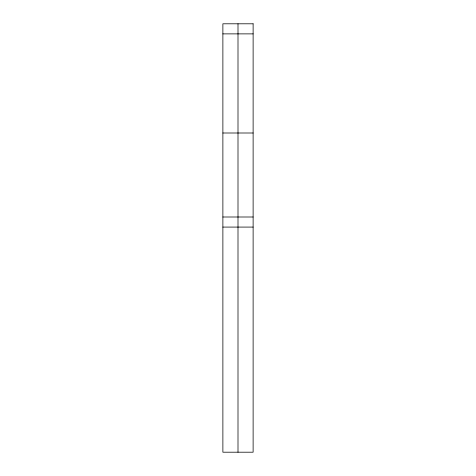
<?xml version="1.0" encoding="UTF-8"?>
<svg xmlns="http://www.w3.org/2000/svg" width="476" height="476" viewBox="0 0 476 476"><rect width="100%" height="100%" fill="white"/><g stroke="black" fill="none" stroke-linecap="round" stroke-linejoin="round"><path stroke-width="0.71" d="M222.881 33.879L253.119 33.879M222.881 133L253.119 133M222.881 217.002L253.119 217.002M222.881 227.082L253.119 227.082M238 23.8L238 452.2M253.119 23.8L222.881 23.8L222.881 452.2L253.119 452.2L253.119 23.8"/></g></svg>
